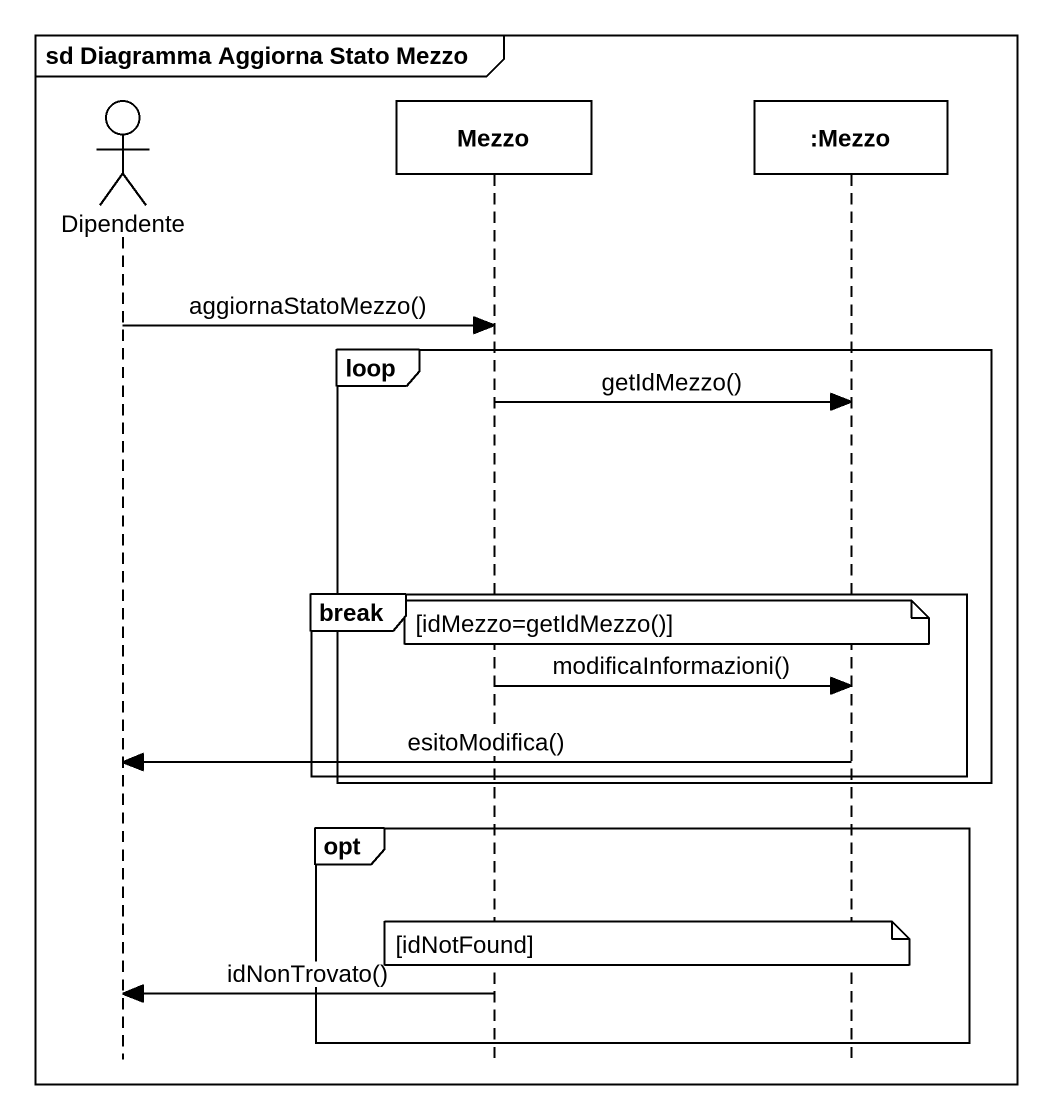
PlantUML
@startuml
mainframe sd Diagramma Aggiorna Stato Mezzo
hide footbox
actor Dipendente
participant Mezzo
participant ":Mezzo" as Mezzo_2

Dipendente -> Mezzo : aggiornaStatoMezzo()
loop
  Mezzo -> Mezzo_2 : getIdMezzo()
  break
    note over Mezzo : [idMezzo=getIdMezzo()]
    Mezzo -> Mezzo_2 : modificaInformazioni()
    Mezzo_2 -> Dipendente : esitoModifica()
  end
end
opt
  note over Mezzo : [idNotFound]
  Mezzo -> Dipendente : idNonTrovato()
end
@enduml
